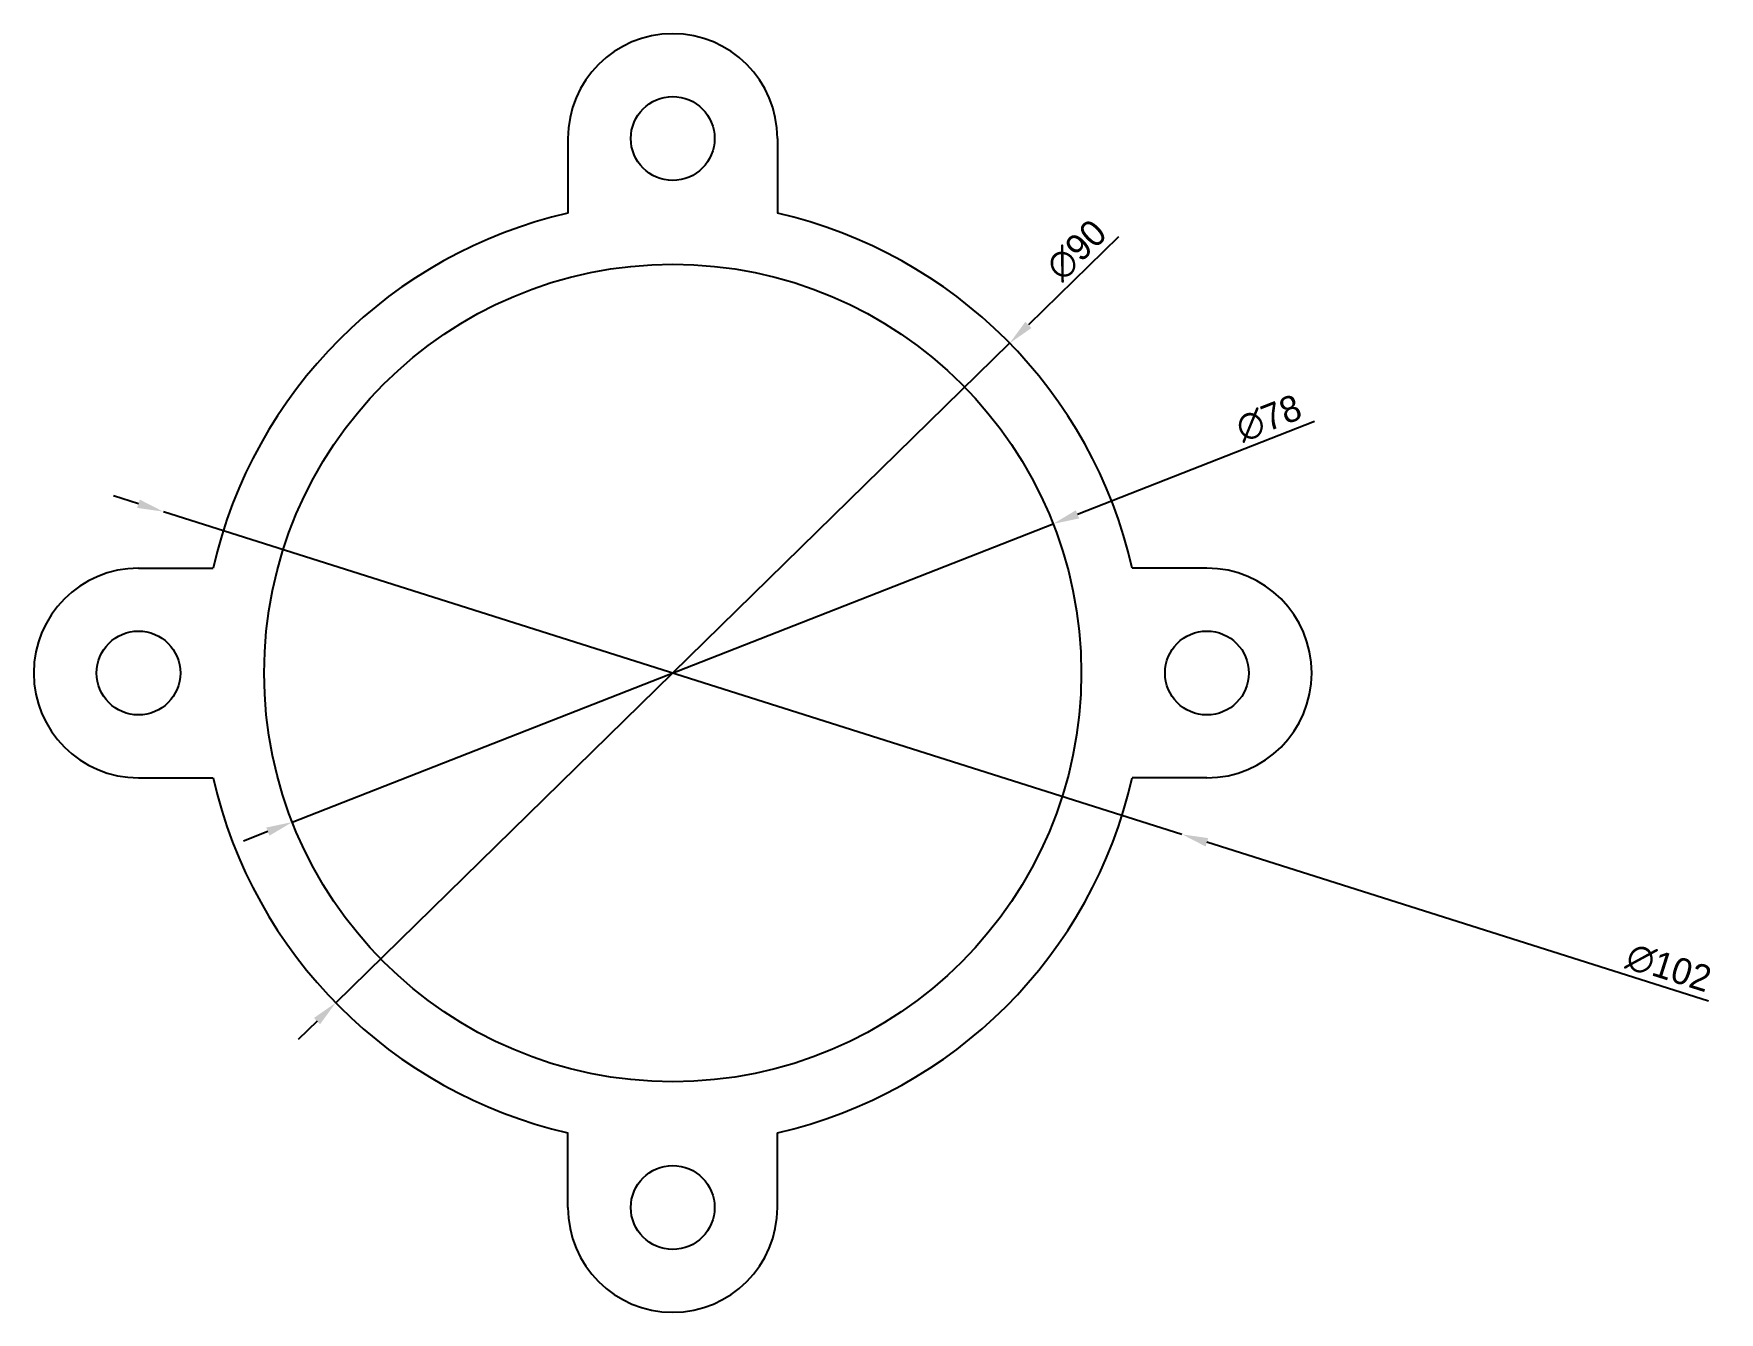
# Model space of a CAD drawing. Header units: millimetres. Extents: x 2021 to 2182, y 828 to 950.
import ezdxf

# ---------------------------------------------------------------- set-up
doc = ezdxf.new("R2010")
doc.units = ezdxf.units.MM
doc.dimstyles.new('ISO-25', dxfattribs={"dimtxt": 2.5, "dimasz": 2.5, "dimexe": 1.25, "dimexo": 0.625, "dimtad": 1, "dimtxsty": 'Standard', "dimcen": 2.5, "dimadec": 0, "dimazin": 0, "dimtfac": 1, "dimtmove": 0, "dimatfit": 3, "dimfxl": 1, "dimarcsym": 0})

# ---------------------------------------------------------------- blocks, each defined once
blk = doc.blocks.new('*D3')
at = {"color": 0, "lineweight": -2}
for p, q in [((2124.34, 930.7), (2115.75, 922.29)), ((2049.63, 857.61), (2113.96, 920.54)), ((2047.84, 855.86), (2046.05, 854.11))]:
    blk.add_line(p, q, dxfattribs=at)
at = {"color": 0}
for points in [[(2115.46, 922.59), (2116.04, 921.99), (2113.96, 920.54)], [(2047.55, 856.16), (2048.13, 855.56), (2049.63, 857.61)]]:
    blk.add_solid(points, dxfattribs=at)
at = {"layer": 'Defpoints', "color": 0}
for p in [(2113.96, 920.54), (2049.63, 857.61)]:
    blk.add_point(p, dxfattribs=at)
at = {"color": 0, "insert": (2120.35, 929.42), "char_height": 2.5, "attachment_point": 5, "rotation": 44.3698}
blk.add_mtext('∅90', dxfattribs=at)
blk = doc.blocks.new('*D4')
at = {"color": 0, "lineweight": -2}
for p, q in [((2143.07, 913.07), (2120.44, 904.21)), ((2045.48, 874.85), (2118.11, 903.3)), ((2043.15, 873.94), (2040.82, 873.03))]:
    blk.add_line(p, q, dxfattribs=at)
at = {"color": 0}
for points in [[(2120.28, 904.6), (2120.59, 903.82), (2118.11, 903.3)], [(2043, 874.33), (2043.3, 873.55), (2045.48, 874.85)]]:
    blk.add_solid(points, dxfattribs=at)
at = {"layer": 'Defpoints', "color": 0}
for p in [(2118.11, 903.3), (2045.48, 874.85)]:
    blk.add_point(p, dxfattribs=at)
at = {"color": 0, "insert": (2138.7, 913.38), "char_height": 2.5, "attachment_point": 5, "rotation": 21.3898}
blk.add_mtext('∅78', dxfattribs=at)
blk = doc.blocks.new('*D5')
at = {"color": 0, "lineweight": -2}
for p, q in [((2030.79, 905.23), (2028.41, 905.98)), ((2033.17, 904.47), (2130.41, 873.68)), ((2180.68, 857.76), (2132.8, 872.92))]:
    blk.add_line(p, q, dxfattribs=at)
at = {"color": 0}
for points in [[(2030.92, 905.62), (2030.67, 904.83), (2033.17, 904.47)], [(2132.92, 873.32), (2132.67, 872.52), (2130.41, 873.68)]]:
    blk.add_solid(points, dxfattribs=at)
at = {"layer": 'Defpoints', "color": 0}
for p in [(2033.17, 904.47), (2130.41, 873.68)]:
    blk.add_point(p, dxfattribs=at)
at = {"color": 0, "insert": (2176.88, 860.93), "char_height": 2.5, "attachment_point": 5, "rotation": 342.4262}
blk.add_mtext('∅102', dxfattribs=at)

msp = doc.modelspace()

# ---------------------------------------------------------------- linework, layer by layer
for p, q in [((2071.794, 940.074), (2071.794, 933.447)), ((2091.794, 940.074), (2091.794, 932.949)), ((2071.794, 933.447), (2071.794, 932.949)), ((2030.794, 899.074), (2037.919, 899.074)), ((2132.794, 899.074), (2125.669, 899.074)), ((2030.794, 879.074), (2037.919, 879.074)), ((2132.794, 879.074), (2125.669, 879.074)), ((2071.794, 838.074), (2071.794, 845.199)), ((2091.794, 838.074), (2091.794, 845.199))]:
    msp.add_line(p, q)
for centre, radius in [((2081.794, 940.074), 4), ((2081.794, 889.074), 39), ((2030.794, 889.074), 4), ((2132.794, 889.074), 4), ((2081.794, 838.074), 4)]:
    msp.add_circle(centre, radius)
for centre, radius, start, end in [((2081.794, 940.074), 10, 0, 180), ((2081.794, 889.074), 45, 102.83959, 167.16041), ((2081.794, 889.074), 45, 12.83959, 77.16041), ((2030.794, 889.074), 10, 90, 270), ((2132.794, 889.074), 10, 270, 90), ((2081.794, 889.074), 45, 192.83959, 257.16041), ((2081.794, 889.074), 45, 282.83959, 347.16041), ((2081.794, 838.074), 10, 180, 0)]:
    msp.add_arc(centre, radius, start, end)

# ---------------------------------------------------------------- dimensions: what is measured, and where the dimension line sits
for p1, p2, picture, middle in [((2049.626, 857.606), (2113.962, 920.542), '*D3', (2121.664, 928.076)), ((2045.48, 874.85), (2118.108, 903.298), '*D4', (2139.381, 911.63)), ((2033.174, 904.473), (2130.414, 873.675), '*D5', (2176.311, 859.139))]:
    dim = msp.add_diameter_dim_2p(p1=p1, p2=p2, dimstyle='ISO-25')
    dim.commit()
    dim.dimension.update_dxf_attribs({"geometry": picture, "text_midpoint": middle, "dimtype": 163})

doc.saveas('drawing.dxf')
